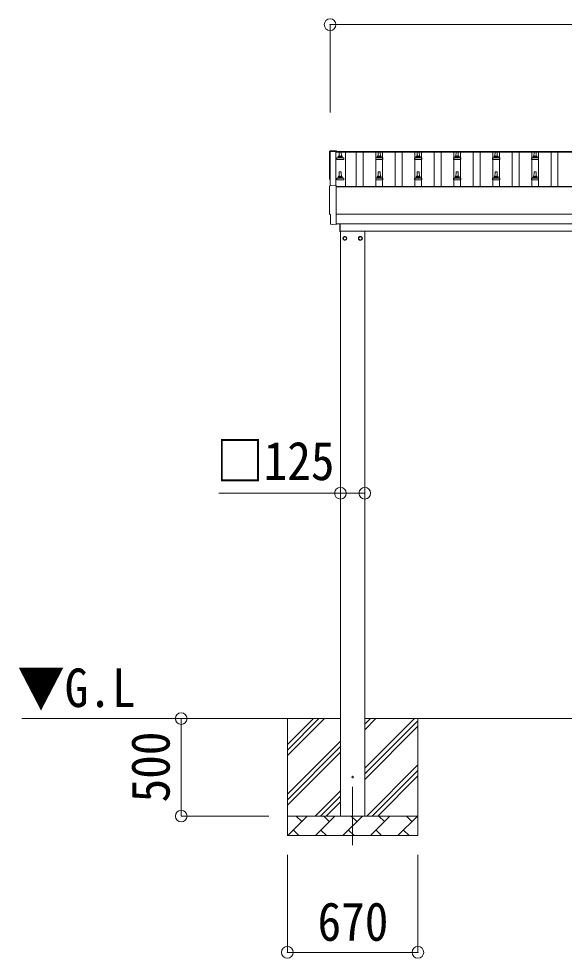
# Model space of a CAD drawing. Units: millimetres at full size, sheet at 1:60. Extents: x -16864 to 16864, y -11640 to 11640.
# Drawn here: x -12126 to -9327, y -8738 to -3920 of the extents above; entities that cross this region are included whole.
import ezdxf
from ezdxf.enums import TextEntityAlignment as Align

# ---------------------------------------------------------------- set-up
doc = ezdxf.new("R2010")
doc.units = ezdxf.units.MM
doc.header["$LTSCALE"] = 60
doc.header["$PDMODE"] = 32
doc.header["$PDSIZE"] = 60
doc.linetypes.add('CHAIN1', pattern=[8, 5, -1, 1, -1])
for name, color, linetype, lineweight in [('0-1_Defpoints', 7, 'CHAIN1', 9), ('0-2_TEXT1', 4, 'Continuous', 9), ('0-3_SHAPE', 7, 'Continuous', 9), ('0-5_ELV2', 5, 'Continuous', 5), ('0-7_PARTS2', 7, 'Continuous', 9), ('0-8_TABLE1', 6, 'Continuous', 9)]:
    doc.layers.add(name, color=color, linetype=linetype, lineweight=lineweight)
doc.styles.add('ＭＳ ゴシック', font='')
doc.styles.get('ＭＳ ゴシック').set_extended_font_data('MS Gothic')

msp = doc.modelspace()

# ---------------------------------------------------------------- linework, layer by layer
at = {"layer": '0-1_Defpoints'}
msp.add_line((-10412.72, -7858.64), (-10412.72, -8207.64), dxfattribs=at)
at = {"layer": '0-2_TEXT1'}
for p, q in [((-10499.22, -4599.53), (-10499.22, -4775.01)), ((-10499.22, -4599.53), (-6853.22, -4599.53)), ((-10499.22, -4603.12), (-6853.22, -4603.12)), ((-10528.79, -4776.56), (-10497.22, -4774.91)), ((-10497.22, -4774.91), (-10497.22, -4973.77)), ((-10497.22, -4779.14), (-6855.22, -4779.14)), ((-10497.22, -4781.03), (-6855.22, -4781.03)), ((-6855.22, -4920.92), (-10497.22, -4920.92)), ((-10516.85, -4973.77), (-10523.77, -4973.4)), ((-10497.22, -4970.74), (-6855.22, -4970.74)), ((-10478.22, -5011.14), (-10478.22, -4970.84)), ((-10476.22, -4970.84), (-10476.22, -5011.14)), ((-10476.22, -5008.64), (-6980.22, -5008.64)), ((-10475.22, -8008.64), (-10475.22, -5008.64)), ((-10350.22, -5008.64), (-10350.22, -8008.64)), ((-10476.22, -5011.14), (-10478.22, -5011.14)), ((-10444.12, -5045.39), (-10444.22, -5045.39)), ((-10444.12, -5045.89), (-10444.22, -5045.89)), ((-10381.32, -5045.39), (-10381.22, -5045.39)), ((-10381.32, -5045.89), (-10381.22, -5045.89))]:
    msp.add_line(p, q, dxfattribs=at)
for points in [[(-10528.79, -4597.13), (-10497.22, -4595.48), (-10497.22, -4599.53)], [(-10528.22, -4776.53), (-10528.22, -4600.49), (-10499.22, -4600.49)], [(-10526.61, -4970.41), (-10526.61, -4923.38), (-10527.21, -4923.38)], [(-10516.11, -4973.49), (-10515.44, -4972.86), (-10497.22, -4973.77)]]:
    msp.add_lwpolyline(points, dxfattribs=at)
for points in [[(-10452.72, -5035.83), (-10461.22, -5040.73), (-10461.22, -5050.55), (-10452.72, -5055.46), (-10444.22, -5050.55), (-10444.22, -5040.73)], [(-10372.72, -5035.83), (-10364.22, -5040.73), (-10364.22, -5050.55), (-10372.72, -5055.46), (-10381.22, -5050.55), (-10381.22, -5040.73)]]:
    msp.add_lwpolyline(points, close=True, dxfattribs=at)
for centre, radius in [((-10452.72, -5045.64), 10), ((-10452.72, -5045.64), 8.5), ((-10372.72, -5045.64), 10), ((-10372.72, -5045.64), 8.5), ((-10412.72, -7808.64), 4.5)]:
    msp.add_circle(centre, radius, dxfattribs=at)
for centre, start, end in [((-10452.72, -5045.64), 171.25399, 188.74601), ((-10452.72, -5045.64), 111.25399, 128.74601), ((-10452.72, -5045.64), 231.25399, 248.74601), ((-10452.72, -5045.64), 51.25399, 68.74601), ((-10452.72, -5045.64), 291.25399, 308.74601), ((-10452.72, -5045.64), 1.66581, 8.74601), ((-10452.72, -5045.64), 351.25399, 358.33419), ((-10372.72, -5045.64), 171.25399, 178.33419), ((-10372.72, -5045.64), 181.66581, 188.74601), ((-10372.72, -5045.64), 111.25399, 128.74601), ((-10372.72, -5045.64), 231.25399, 248.74601), ((-10372.72, -5045.64), 51.25399, 68.74601), ((-10372.72, -5045.64), 291.25399, 308.74601), ((-10372.72, -5045.64), 351.25399, 8.74601)]:
    msp.add_arc(centre, 8.6, start, end, dxfattribs=at)
for centre, major_axis, ratio, start_param, end_param in [((-10528.63, -4600.12), (-3, 0), 0.99863, 4.7647489, 6.2979817), ((-15294.5, -4670.55), (4763.38, 0), 0.99863, 6.2686928, 6.2979817), ((-10527.21, -4739.55), (-4.41, 0), 0.99863, 6.2686928, 7.6252171), ((-10528.63, -4779.56), (-3, 0), 0.99863, 4.7647489, 6.2979817), ((-15294.5, -4849.98), (4763.38, 0), 0.99863, 6.2686928, 6.2979817), ((-10527.21, -4918.98), (-4.41, 0), 0.99863, 6.2686928, 7.8539816), ((-10523.61, -4970.4), (-2.18, -2.07), 0.9974, 5.5252311, 7.0411395), ((-10516.8, -4972.77), (-0.727, -0.69), 0.9974, 0.7579542, 1.5707963)]:
    msp.add_ellipse(centre, major_axis=major_axis, ratio=ratio, start_param=start_param, end_param=end_param, dxfattribs=at)
at = {"layer": '0-3_SHAPE'}
for p, q in [((-10475.22, -7508.64), (-12111.42, -7508.64)), ((-10747.72, -7508.64), (-10747.72, -8108.64)), ((-10747.72, -7642.12), (-10614.24, -7508.64)), ((-10747.72, -7698.69), (-10557.67, -7508.64)), ((-10747.72, -7670.41), (-10585.95, -7508.64)), ((-7002.22, -7508.64), (-10350.22, -7508.64)), ((-10350.22, -7565.75), (-10293.11, -7508.64)), ((-10350.22, -7537.47), (-10321.4, -7508.64)), ((-10350.22, -7763.74), (-10095.12, -7508.64)), ((-10077.72, -7508.64), (-10077.72, -8108.64)), ((-10350.22, -7792.02), (-10077.72, -7519.52)), ((-10350.22, -7820.31), (-10077.72, -7547.81)), ((-10747.72, -7896.68), (-10475.22, -7624.18)), ((-10747.72, -7924.97), (-10475.22, -7652.47)), ((-10747.72, -7953.25), (-10475.22, -7680.75)), ((-10340.56, -8008.64), (-10077.72, -7745.8)), ((-10312.28, -8008.64), (-10077.72, -7774.08)), ((-10283.99, -8008.64), (-10077.72, -7802.37)), ((-10605.12, -8008.64), (-10475.22, -7878.74)), ((-10576.84, -8008.64), (-10475.22, -7907.02)), ((-10548.55, -8008.64), (-10475.22, -7935.31)), ((-10747.72, -8008.64), (-10077.72, -8008.64)), ((-10745.56, -8108.64), (-10645.56, -8008.64)), ((-10674.12, -8037.2), (-10702.67, -8008.64)), ((-10604.14, -8108.64), (-10504.14, -8008.64)), ((-10532.69, -8037.2), (-10561.25, -8008.64)), ((-10462.72, -8108.64), (-10362.72, -8008.64)), ((-10391.27, -8037.2), (-10419.83, -8008.64)), ((-10321.3, -8108.64), (-10221.3, -8008.64)), ((-10249.85, -8037.2), (-10278.41, -8008.64)), ((-10179.88, -8108.64), (-10079.88, -8008.64)), ((-10108.43, -8037.2), (-10136.98, -8008.64)), ((-10717.01, -8080.09), (-10688.46, -8108.64)), ((-10575.59, -8080.09), (-10547.03, -8108.64)), ((-10434.17, -8080.09), (-10405.61, -8108.64)), ((-10292.75, -8080.09), (-10264.19, -8108.64)), ((-10151.32, -8080.09), (-10122.77, -8108.64)), ((-10077.72, -8108.64), (-10747.72, -8108.64))]:
    msp.add_line(p, q, dxfattribs=at)
at = {"layer": '0-5_ELV2'}
for p, q in [((-10482.22, -4626.05), (-10481.49, -4602.52)), ((-10480.49, -4601.55), (-10471.95, -4601.55)), ((-10470.95, -4602.52), (-10470.22, -4626.05)), ((-10282.22, -4626.05), (-10281.49, -4602.52)), ((-10280.49, -4601.55), (-10271.95, -4601.55)), ((-10270.95, -4602.52), (-10270.22, -4626.05)), ((-10082.22, -4626.05), (-10081.49, -4602.52)), ((-10080.49, -4601.55), (-10071.95, -4601.55)), ((-10070.95, -4602.52), (-10070.22, -4626.05)), ((-9882.22, -4626.05), (-9881.49, -4602.52)), ((-9880.49, -4601.55), (-9871.95, -4601.55)), ((-9870.95, -4602.52), (-9870.22, -4626.05)), ((-9682.22, -4626.05), (-9681.49, -4602.52)), ((-9680.49, -4601.55), (-9671.95, -4601.55)), ((-9670.95, -4602.52), (-9670.22, -4626.05)), ((-9482.22, -4626.05), (-9481.49, -4602.52)), ((-9480.49, -4601.55), (-9471.95, -4601.55)), ((-9470.95, -4602.52), (-9470.22, -4626.05)), ((-10494.47, -4641.55), (-10494.47, -4633.83)), ((-10457.97, -4641.55), (-10494.47, -4641.55)), ((-10494.09, -4633.05), (-10458.35, -4633.05)), ((-10493.71, -4632.86), (-10486.98, -4631.23)), ((-10486.6, -4631.05), (-10465.84, -4631.05)), ((-10486.22, -4630.26), (-10486.22, -4626.05)), ((-10485.22, -4626.05), (-10467.22, -4626.05)), ((-10466.22, -4630.26), (-10466.22, -4626.05)), ((-10458.73, -4632.86), (-10465.46, -4631.23)), ((-10457.97, -4641.55), (-10457.97, -4633.83)), ((-10294.47, -4641.55), (-10294.47, -4633.83)), ((-10257.97, -4641.55), (-10294.47, -4641.55)), ((-10294.09, -4633.05), (-10258.35, -4633.05)), ((-10293.71, -4632.86), (-10286.98, -4631.23)), ((-10286.6, -4631.05), (-10265.84, -4631.05)), ((-10286.22, -4630.26), (-10286.22, -4626.05)), ((-10285.22, -4626.05), (-10267.22, -4626.05)), ((-10266.22, -4630.26), (-10266.22, -4626.05)), ((-10258.73, -4632.86), (-10265.46, -4631.23)), ((-10257.97, -4641.55), (-10257.97, -4633.83)), ((-10094.47, -4641.55), (-10094.47, -4633.83)), ((-10057.97, -4641.55), (-10094.47, -4641.55)), ((-10094.09, -4633.05), (-10058.35, -4633.05)), ((-10093.71, -4632.86), (-10086.98, -4631.23)), ((-10086.6, -4631.05), (-10065.84, -4631.05)), ((-10086.22, -4630.26), (-10086.22, -4626.05)), ((-10085.22, -4626.05), (-10067.22, -4626.05)), ((-10066.22, -4630.26), (-10066.22, -4626.05)), ((-10058.73, -4632.86), (-10065.46, -4631.23)), ((-10057.97, -4641.55), (-10057.97, -4633.83)), ((-9894.47, -4641.55), (-9894.47, -4633.83)), ((-9857.97, -4641.55), (-9894.47, -4641.55)), ((-9894.09, -4633.05), (-9858.35, -4633.05)), ((-9893.71, -4632.86), (-9886.98, -4631.23)), ((-9886.6, -4631.05), (-9865.84, -4631.05)), ((-9886.22, -4630.26), (-9886.22, -4626.05)), ((-9885.22, -4626.05), (-9867.22, -4626.05)), ((-9866.22, -4630.26), (-9866.22, -4626.05)), ((-9858.73, -4632.86), (-9865.46, -4631.23)), ((-9857.97, -4641.55), (-9857.97, -4633.83)), ((-9694.47, -4641.55), (-9694.47, -4633.83)), ((-9657.97, -4641.55), (-9694.47, -4641.55)), ((-9694.09, -4633.05), (-9658.35, -4633.05)), ((-9693.71, -4632.86), (-9686.98, -4631.23)), ((-9686.6, -4631.05), (-9665.84, -4631.05)), ((-9686.22, -4630.26), (-9686.22, -4626.05)), ((-9685.22, -4626.05), (-9667.22, -4626.05)), ((-9666.22, -4630.26), (-9666.22, -4626.05)), ((-9658.73, -4632.86), (-9665.46, -4631.23)), ((-9657.97, -4641.55), (-9657.97, -4633.83)), ((-9494.47, -4641.55), (-9494.47, -4633.83)), ((-9457.97, -4641.55), (-9494.47, -4641.55)), ((-9494.09, -4633.05), (-9458.35, -4633.05)), ((-9493.71, -4632.86), (-9486.98, -4631.23)), ((-9486.6, -4631.05), (-9465.84, -4631.05)), ((-9486.22, -4630.26), (-9486.22, -4626.05)), ((-9485.22, -4626.05), (-9467.22, -4626.05)), ((-9466.22, -4630.26), (-9466.22, -4626.05)), ((-9458.73, -4632.86), (-9465.46, -4631.23)), ((-9457.97, -4641.55), (-9457.97, -4633.83)), ((-10482.22, -4729.38), (-10481.49, -4705.86)), ((-10480.49, -4704.88), (-10471.95, -4704.88)), ((-10470.95, -4705.86), (-10470.22, -4729.38)), ((-10282.22, -4729.38), (-10281.49, -4705.86)), ((-10280.49, -4704.88), (-10271.95, -4704.88)), ((-10270.95, -4705.86), (-10270.22, -4729.38)), ((-10082.22, -4729.38), (-10081.49, -4705.86)), ((-10080.49, -4704.88), (-10071.95, -4704.88)), ((-10070.95, -4705.86), (-10070.22, -4729.38)), ((-9882.22, -4729.38), (-9881.49, -4705.86)), ((-9880.49, -4704.88), (-9871.95, -4704.88)), ((-9870.95, -4705.86), (-9870.22, -4729.38)), ((-9682.22, -4729.38), (-9681.49, -4705.86)), ((-9680.49, -4704.88), (-9671.95, -4704.88)), ((-9670.95, -4705.86), (-9670.22, -4729.38)), ((-9482.22, -4729.38), (-9481.49, -4705.86)), ((-9480.49, -4704.88), (-9471.95, -4704.88)), ((-9470.95, -4705.86), (-9470.22, -4729.38)), ((-10494.47, -4744.88), (-10494.47, -4737.17)), ((-10457.97, -4744.88), (-10494.47, -4744.88)), ((-10494.09, -4736.38), (-10458.35, -4736.38)), ((-10493.71, -4736.19), (-10486.98, -4734.57)), ((-10486.6, -4734.38), (-10465.84, -4734.38)), ((-10486.22, -4733.59), (-10486.22, -4729.38)), ((-10485.22, -4729.38), (-10467.22, -4729.38)), ((-10466.22, -4733.59), (-10466.22, -4729.38)), ((-10458.73, -4736.19), (-10465.46, -4734.57)), ((-10457.97, -4744.88), (-10457.97, -4737.17)), ((-10294.47, -4744.88), (-10294.47, -4737.17)), ((-10257.97, -4744.88), (-10294.47, -4744.88)), ((-10294.09, -4736.38), (-10258.35, -4736.38)), ((-10293.71, -4736.19), (-10286.98, -4734.57)), ((-10286.6, -4734.38), (-10265.84, -4734.38)), ((-10286.22, -4733.59), (-10286.22, -4729.38)), ((-10285.22, -4729.38), (-10267.22, -4729.38)), ((-10266.22, -4733.59), (-10266.22, -4729.38)), ((-10258.73, -4736.19), (-10265.46, -4734.57)), ((-10257.97, -4744.88), (-10257.97, -4737.17)), ((-10094.47, -4744.88), (-10094.47, -4737.17)), ((-10057.97, -4744.88), (-10094.47, -4744.88)), ((-10094.09, -4736.38), (-10058.35, -4736.38)), ((-10093.71, -4736.19), (-10086.98, -4734.57)), ((-10086.6, -4734.38), (-10065.84, -4734.38)), ((-10086.22, -4733.59), (-10086.22, -4729.38)), ((-10085.22, -4729.38), (-10067.22, -4729.38)), ((-10066.22, -4733.59), (-10066.22, -4729.38)), ((-10058.73, -4736.19), (-10065.46, -4734.57)), ((-10057.97, -4744.88), (-10057.97, -4737.17)), ((-9894.47, -4744.88), (-9894.47, -4737.17)), ((-9857.97, -4744.88), (-9894.47, -4744.88)), ((-9894.09, -4736.38), (-9858.35, -4736.38)), ((-9893.71, -4736.19), (-9886.98, -4734.57)), ((-9886.6, -4734.38), (-9865.84, -4734.38)), ((-9886.22, -4733.59), (-9886.22, -4729.38)), ((-9885.22, -4729.38), (-9867.22, -4729.38)), ((-9866.22, -4733.59), (-9866.22, -4729.38)), ((-9858.73, -4736.19), (-9865.46, -4734.57)), ((-9857.97, -4744.88), (-9857.97, -4737.17)), ((-9694.47, -4744.88), (-9694.47, -4737.17)), ((-9657.97, -4744.88), (-9694.47, -4744.88)), ((-9694.09, -4736.38), (-9658.35, -4736.38)), ((-9693.71, -4736.19), (-9686.98, -4734.57)), ((-9686.6, -4734.38), (-9665.84, -4734.38)), ((-9686.22, -4733.59), (-9686.22, -4729.38)), ((-9685.22, -4729.38), (-9667.22, -4729.38)), ((-9666.22, -4733.59), (-9666.22, -4729.38)), ((-9658.73, -4736.19), (-9665.46, -4734.57)), ((-9657.97, -4744.88), (-9657.97, -4737.17)), ((-9494.47, -4744.88), (-9494.47, -4737.17)), ((-9457.97, -4744.88), (-9494.47, -4744.88)), ((-9494.09, -4736.38), (-9458.35, -4736.38)), ((-9493.71, -4736.19), (-9486.98, -4734.57)), ((-9486.6, -4734.38), (-9465.84, -4734.38)), ((-9486.22, -4733.59), (-9486.22, -4729.38)), ((-9485.22, -4729.38), (-9467.22, -4729.38)), ((-9466.22, -4733.59), (-9466.22, -4729.38)), ((-9458.73, -4736.19), (-9465.46, -4734.57)), ((-9457.97, -4744.88), (-9457.97, -4737.17))]:
    msp.add_line(p, q, dxfattribs=at)
at = {"layer": '0-5_ELV2', "color": 4, "lineweight": 9}
for p, q in [((-10449.72, -4603.12), (-10449.72, -4779.14)), ((-10393.72, -4779.14), (-10393.72, -4603.12)), ((-10358.72, -4779.14), (-10358.72, -4603.12)), ((-10293.72, -4779.14), (-10293.72, -4603.12)), ((-10258.72, -4779.14), (-10258.72, -4603.12)), ((-10193.72, -4779.14), (-10193.72, -4603.12)), ((-10158.72, -4779.14), (-10158.72, -4603.12)), ((-10093.72, -4779.14), (-10093.72, -4603.12)), ((-10058.72, -4779.14), (-10058.72, -4603.12)), ((-9993.72, -4779.14), (-9993.72, -4603.12)), ((-9958.72, -4779.14), (-9958.72, -4603.12)), ((-9893.72, -4779.14), (-9893.72, -4603.12)), ((-9858.72, -4779.14), (-9858.72, -4603.12)), ((-9793.72, -4779.14), (-9793.72, -4603.12)), ((-9758.72, -4779.14), (-9758.72, -4603.12)), ((-9693.72, -4779.14), (-9693.72, -4603.12)), ((-9658.72, -4779.14), (-9658.72, -4603.12)), ((-9593.72, -4779.14), (-9593.72, -4603.12)), ((-9558.72, -4779.14), (-9558.72, -4603.12)), ((-9493.72, -4779.14), (-9493.72, -4603.12)), ((-9458.72, -4779.14), (-9458.72, -4603.12)), ((-9393.72, -4779.14), (-9393.72, -4603.12)), ((-9358.72, -4779.14), (-9358.72, -4603.12))]:
    msp.add_line(p, q, dxfattribs=at)
at = {"layer": '0-5_ELV2'}
for centre, radius, start, end in [((-10482.14, -4626.68), 4.13, 90, 171.17633), ((-10480.49, -4602.55), 1, 90, 178.60509), ((-10472.89, -4626.05), 4.83, 133.60282, 180), ((-10479.55, -4626.05), 4.83, 0, 46.39718), ((-10471.95, -4602.55), 1, 1.39491, 90), ((-10470.31, -4626.68), 4.13, 8.82367, 90), ((-10282.14, -4626.68), 4.13, 90, 171.17633), ((-10280.49, -4602.55), 1, 90, 178.60509), ((-10272.89, -4626.05), 4.83, 133.60282, 180), ((-10279.55, -4626.05), 4.83, 0, 46.39718), ((-10271.95, -4602.55), 1, 1.39491, 90), ((-10270.31, -4626.68), 4.13, 8.82367, 90), ((-10082.14, -4626.68), 4.13, 90, 171.17633), ((-10080.49, -4602.55), 1, 90, 178.60509), ((-10072.89, -4626.05), 4.83, 133.60282, 180), ((-10079.55, -4626.05), 4.83, 0, 46.39718), ((-10071.95, -4602.55), 1, 1.39491, 90), ((-10070.31, -4626.68), 4.13, 8.82367, 90), ((-9882.14, -4626.68), 4.13, 90, 171.17633), ((-9880.49, -4602.55), 1, 90, 178.60509), ((-9872.89, -4626.05), 4.83, 133.60282, 180), ((-9879.55, -4626.05), 4.83, 0, 46.39718), ((-9871.95, -4602.55), 1, 1.39491, 90), ((-9870.31, -4626.68), 4.13, 8.82367, 90), ((-9682.14, -4626.68), 4.13, 90, 171.17633), ((-9680.49, -4602.55), 1, 90, 178.60509), ((-9672.89, -4626.05), 4.83, 133.60282, 180), ((-9679.55, -4626.05), 4.83, 0, 46.39718), ((-9671.95, -4602.55), 1, 1.39491, 90), ((-9670.31, -4626.68), 4.13, 8.82367, 90), ((-9482.14, -4626.68), 4.13, 90, 171.17633), ((-9480.49, -4602.55), 1, 90, 178.60509), ((-9472.89, -4626.05), 4.83, 133.60282, 180), ((-9479.55, -4626.05), 4.83, 0, 46.39718), ((-9471.95, -4602.55), 1, 1.39491, 90), ((-9470.31, -4626.68), 4.13, 8.82367, 90), ((-10493.47, -4633.83), 1, 103.62699, 180), ((-10487.22, -4630.26), 1, 283.62699, 0), ((-10485.22, -4627.05), 1, 90, 180), ((-10467.22, -4627.05), 1, 0, 90), ((-10465.22, -4630.26), 1, 180, 256.37301), ((-10458.97, -4633.83), 1, 0, 76.37301), ((-10293.47, -4633.83), 1, 103.62699, 180), ((-10287.22, -4630.26), 1, 283.62699, 0), ((-10285.22, -4627.05), 1, 90, 180), ((-10267.22, -4627.05), 1, 0, 90), ((-10265.22, -4630.26), 1, 180, 256.37301), ((-10258.97, -4633.83), 1, 0, 76.37301), ((-10093.47, -4633.83), 1, 103.62699, 180), ((-10087.22, -4630.26), 1, 283.62699, 0), ((-10085.22, -4627.05), 1, 90, 180), ((-10067.22, -4627.05), 1, 0, 90), ((-10065.22, -4630.26), 1, 180, 256.37301), ((-10058.97, -4633.83), 1, 0, 76.37301), ((-9893.47, -4633.83), 1, 103.62699, 180), ((-9887.22, -4630.26), 1, 283.62699, 0), ((-9885.22, -4627.05), 1, 90, 180), ((-9867.22, -4627.05), 1, 0, 90), ((-9865.22, -4630.26), 1, 180, 256.37301), ((-9858.97, -4633.83), 1, 0, 76.37301), ((-9693.47, -4633.83), 1, 103.62699, 180), ((-9687.22, -4630.26), 1, 283.62699, 0), ((-9685.22, -4627.05), 1, 90, 180), ((-9667.22, -4627.05), 1, 0, 90), ((-9665.22, -4630.26), 1, 180, 256.37301), ((-9658.97, -4633.83), 1, 0, 76.37301), ((-9493.47, -4633.83), 1, 103.62699, 180), ((-9487.22, -4630.26), 1, 283.62699, 0), ((-9485.22, -4627.05), 1, 90, 180), ((-9467.22, -4627.05), 1, 0, 90), ((-9465.22, -4630.26), 1, 180, 256.37301), ((-9458.97, -4633.83), 1, 0, 76.37301), ((-10480.49, -4705.88), 1, 90, 178.60509), ((-10471.95, -4705.88), 1, 1.39491, 90), ((-10280.49, -4705.88), 1, 90, 178.60509), ((-10271.95, -4705.88), 1, 1.39491, 90), ((-10080.49, -4705.88), 1, 90, 178.60509), ((-10071.95, -4705.88), 1, 1.39491, 90), ((-9880.49, -4705.88), 1, 90, 178.60509), ((-9871.95, -4705.88), 1, 1.39491, 90), ((-9680.49, -4705.88), 1, 90, 178.60509), ((-9671.95, -4705.88), 1, 1.39491, 90), ((-9480.49, -4705.88), 1, 90, 178.60509), ((-9471.95, -4705.88), 1, 1.39491, 90), ((-10493.47, -4737.17), 1, 103.62699, 180), ((-10487.22, -4733.59), 1, 283.62699, 0), ((-10482.14, -4730.01), 4.13, 90, 171.17633), ((-10485.22, -4730.38), 1, 90, 180), ((-10472.89, -4729.38), 4.83, 133.60282, 180), ((-10479.55, -4729.38), 4.83, 0, 46.39718), ((-10470.31, -4730.01), 4.13, 8.82367, 90), ((-10467.22, -4730.38), 1, 0, 90), ((-10465.22, -4733.59), 1, 180, 256.37301), ((-10458.97, -4737.17), 1, 0, 76.37301), ((-10293.47, -4737.17), 1, 103.62699, 180), ((-10287.22, -4733.59), 1, 283.62699, 0), ((-10282.14, -4730.01), 4.13, 90, 171.17633), ((-10285.22, -4730.38), 1, 90, 180), ((-10272.89, -4729.38), 4.83, 133.60282, 180), ((-10279.55, -4729.38), 4.83, 0, 46.39718), ((-10270.31, -4730.01), 4.13, 8.82367, 90), ((-10267.22, -4730.38), 1, 0, 90), ((-10265.22, -4733.59), 1, 180, 256.37301), ((-10258.97, -4737.17), 1, 0, 76.37301), ((-10093.47, -4737.17), 1, 103.62699, 180), ((-10087.22, -4733.59), 1, 283.62699, 0), ((-10082.14, -4730.01), 4.13, 90, 171.17633), ((-10085.22, -4730.38), 1, 90, 180), ((-10072.89, -4729.38), 4.83, 133.60282, 180), ((-10079.55, -4729.38), 4.83, 0, 46.39718), ((-10070.31, -4730.01), 4.13, 8.82367, 90), ((-10067.22, -4730.38), 1, 0, 90), ((-10065.22, -4733.59), 1, 180, 256.37301), ((-10058.97, -4737.17), 1, 0, 76.37301), ((-9893.47, -4737.17), 1, 103.62699, 180), ((-9887.22, -4733.59), 1, 283.62699, 0), ((-9882.14, -4730.01), 4.13, 90, 171.17633), ((-9885.22, -4730.38), 1, 90, 180), ((-9872.89, -4729.38), 4.83, 133.60282, 180), ((-9879.55, -4729.38), 4.83, 0, 46.39718), ((-9870.31, -4730.01), 4.13, 8.82367, 90), ((-9867.22, -4730.38), 1, 0, 90), ((-9865.22, -4733.59), 1, 180, 256.37301), ((-9858.97, -4737.17), 1, 0, 76.37301), ((-9693.47, -4737.17), 1, 103.62699, 180), ((-9687.22, -4733.59), 1, 283.62699, 0), ((-9682.14, -4730.01), 4.13, 90, 171.17633), ((-9685.22, -4730.38), 1, 90, 180), ((-9672.89, -4729.38), 4.83, 133.60282, 180), ((-9679.55, -4729.38), 4.83, 0, 46.39718), ((-9670.31, -4730.01), 4.13, 8.82367, 90), ((-9667.22, -4730.38), 1, 0, 90), ((-9665.22, -4733.59), 1, 180, 256.37301), ((-9658.97, -4737.17), 1, 0, 76.37301), ((-9493.47, -4737.17), 1, 103.62699, 180), ((-9487.22, -4733.59), 1, 283.62699, 0), ((-9482.14, -4730.01), 4.13, 90, 171.17633), ((-9485.22, -4730.38), 1, 90, 180), ((-9472.89, -4729.38), 4.83, 133.60282, 180), ((-9479.55, -4729.38), 4.83, 0, 46.39718), ((-9470.31, -4730.01), 4.13, 8.82367, 90), ((-9467.22, -4730.38), 1, 0, 90), ((-9465.22, -4733.59), 1, 180, 256.37301), ((-9458.97, -4737.17), 1, 0, 76.37301)]:
    msp.add_arc(centre, radius, start, end, dxfattribs=at)
at = {"layer": '0-8_TABLE1'}
for p, q in [((-10528.22, -3949.53), (-10528.22, -4399.53)), ((-6824.22, -3949.53), (-10528.22, -3949.53)), ((-11292.72, -7508.64), (-10842.72, -7508.64)), ((-11292.72, -8008.64), (-11292.72, -7508.64)), ((-11292.72, -8008.64), (-10842.72, -8008.64)), ((-10747.72, -8707.64), (-10747.72, -8207.64)), ((-10077.72, -8707.64), (-10077.72, -8207.64)), ((-10747.72, -8707.64), (-10077.72, -8707.64))]:
    msp.add_line(p, q, dxfattribs=at)
msp.add_lwpolyline([(-10350.22, -6352.97), (-10475.22, -6352.97), (-11099.79, -6352.97)], dxfattribs=at)
for p in [(-10528.22, -3949.53), (-10475.22, -6352.97), (-10350.22, -6352.97), (-11292.72, -7508.64), (-11292.72, -8008.64), (-10747.72, -8707.64), (-10077.72, -8707.64)]:
    msp.add_point(p, dxfattribs=at)

# ---------------------------------------------------------------- texts
at = {"layer": '0-7_PARTS2', "style": 'ＭＳ ゴシック', "width": 0.9}
msp.add_text('▼G.L', height=197.9, dxfattribs=at).set_placement((-12133.7, -7508.92), align=Align.BOTTOM_LEFT)
at = {"layer": '0-8_TABLE1', "color": 7, "style": 'ＭＳ ゴシック', "width": 0.9}
for s, p in [('□125', (-11112.4, -6345.11)), ('670', (-10592.72, -8707.64))]:
    msp.add_text(s, height=197.9, dxfattribs=at).set_placement(p, align=Align.BOTTOM_LEFT)
msp.add_text('500', height=197.9, rotation=90, dxfattribs=at).set_placement((-11292.72, -7938.64), align=Align.BOTTOM_LEFT)

doc.saveas('drawing.dxf')
